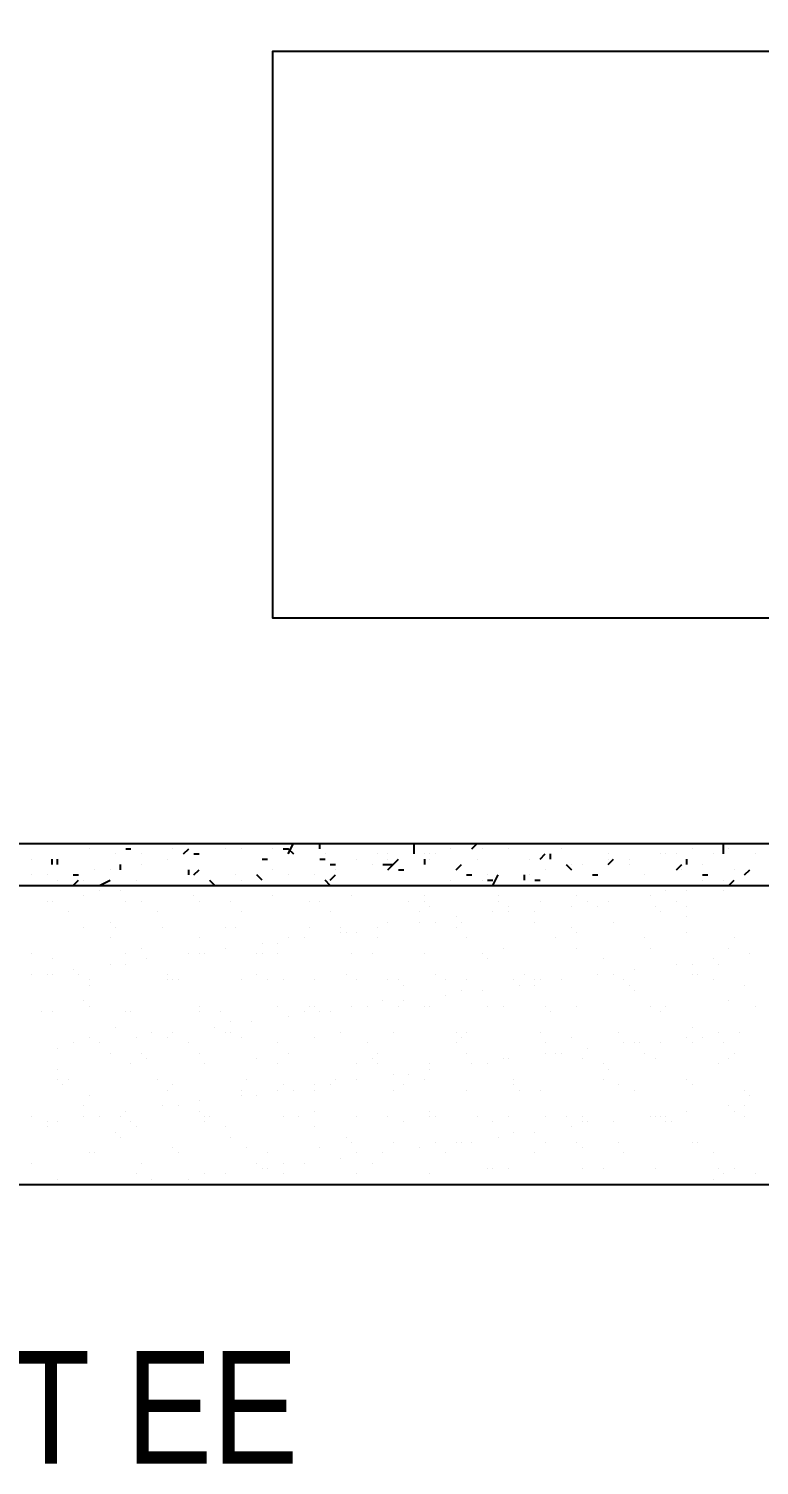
# Model space of a CAD drawing. Header units: metres. Extents: x -941 to 1333, y -28 to 1490.
# Drawn here: x 971.319 to 973.265, y 394.585 to 398.412 of the extents above; entities that cross this region are included whole.
import ezdxf

# ---------------------------------------------------------------- set-up
doc = ezdxf.new("R2010")
doc.units = ezdxf.units.M
doc.styles.add('style2A', font='swissc.ttf')

msp = doc.modelspace()

# ---------------------------------------------------------------- linework, layer by layer
at = {"lineweight": 25}
for points in [[(966.92295, 399.41411), (966.92295, 400.61608), (966.69933, 400.61608), (966.69933, 396.24147), (974.77769, 396.24147), (974.77769, 400.61608), (974.55406, 400.61608), (974.55406, 399.41411)], [(966.99283, 396.12966), (974.47021, 396.12966), (974.47021, 396.24147)], [(971.36745, 396.24147), (971.38142, 396.24147)], [(971.36745, 396.24147), (971.36745, 396.24147)], [(971.47926, 396.22749), (971.47926, 396.22749)], [(971.54914, 396.21351), (971.54914, 396.21351)], [(971.56311, 396.24147), (971.56311, 396.24147)], [(971.57709, 396.22749), (971.59107, 396.22749)], [(971.61902, 396.21351), (971.61902, 396.21351)], [(971.64697, 396.24147), (971.66095, 396.24147)], [(971.70288, 396.24147), (971.70288, 396.24147)], [(971.70288, 396.22749), (971.70288, 396.22749)], [(971.73083, 396.21351), (971.74481, 396.22749)], [(971.75878, 396.21351), (971.77276, 396.21351)], [(971.75878, 396.21351), (971.75878, 396.21351)], [(971.84264, 396.22749), (971.84264, 396.22749)], [(971.84264, 396.22749), (971.84264, 396.22749)], [(971.88457, 396.22749), (971.88457, 396.22749)], [(971.96843, 396.24147), (971.98241, 396.24147)], [(971.96843, 396.22749), (971.96843, 396.22749)], [(971.99638, 396.22749), (972.01036, 396.22749), (972.02434, 396.21351)], [(972.01036, 396.21351), (972.02434, 396.24147)], [(972.01036, 396.24147), (972.01036, 396.24147)], [(972.09422, 396.22749), (972.09422, 396.24147)], [(972.10819, 396.21351), (972.10819, 396.21351)], [(972.24796, 396.21351), (972.24796, 396.21351)], [(972.27591, 396.21351), (972.27591, 396.21351)], [(972.31784, 396.24147), (972.31784, 396.24147)], [(972.33182, 396.24147), (972.33182, 396.24147)], [(972.34579, 396.21351), (972.34579, 396.24147)], [(972.37375, 396.21351), (972.37375, 396.21351)], [(972.38772, 396.21351), (972.38772, 396.21351)], [(972.4017, 396.21351), (972.4017, 396.21351)], [(972.44363, 396.22749), (972.44363, 396.22749)], [(972.4576, 396.24147), (972.4576, 396.24147)], [(972.49953, 396.22749), (972.51351, 396.24147)], [(972.49953, 396.24147), (972.49953, 396.24147)], [(972.52749, 396.24147), (972.52749, 396.24147)], [(972.52749, 396.22749), (972.52749, 396.22749)], [(972.59737, 396.22749), (972.59737, 396.22749)], [(972.68123, 396.19954), (972.6952, 396.21351)], [(972.70918, 396.19954), (972.70918, 396.21351)], [(972.73713, 396.22749), (972.73713, 396.22749)], [(972.86292, 396.21351), (972.86292, 396.21351)], [(972.98871, 396.24147), (972.98871, 396.24147)], [(973.00268, 396.21351), (973.00268, 396.21351)], [(973.01666, 396.21351), (973.01666, 396.21351)], [(973.03064, 396.24147), (973.05859, 396.24147)], [(973.04461, 396.21351), (973.04461, 396.21351)], [(973.08654, 396.22749), (973.08654, 396.22749)], [(973.14245, 396.21351), (973.14245, 396.21351)], [(973.1704, 396.21351), (973.1704, 396.24147)], [(973.1704, 396.24147), (973.1704, 396.24147)], [(973.18438, 396.22749), (973.18438, 396.22749)], [(973.25426, 396.21351), (973.25426, 396.21351)], [(971.32552, 396.19954), (971.32552, 396.19954)], [(971.38142, 396.18556), (971.38142, 396.19954)], [(971.3954, 396.18556), (971.3954, 396.19954)], [(971.3954, 396.18556), (971.3954, 396.18556)], [(971.49323, 396.17158), (971.49323, 396.17158)], [(971.53516, 396.17158), (971.53516, 396.17158)], [(971.56311, 396.17158), (971.56311, 396.18556)], [(971.61902, 396.18556), (971.61902, 396.18556)], [(971.6889, 396.19954), (971.6889, 396.19954)], [(971.74481, 396.15761), (971.74481, 396.17158)], [(971.75878, 396.15761), (971.77276, 396.17158)], [(971.94048, 396.19954), (971.95445, 396.19954)], [(971.96843, 396.17158), (971.96843, 396.17158)], [(972.09422, 396.19954), (972.10819, 396.19954)], [(972.12217, 396.18556), (972.13615, 396.18556)], [(972.12217, 396.18556), (972.12217, 396.18556)], [(972.13615, 396.17158), (972.13615, 396.17158)], [(972.19205, 396.19954), (972.19205, 396.19954)], [(972.23398, 396.18556), (972.23398, 396.18556)], [(972.26193, 396.18556), (972.28989, 396.18556)], [(972.27591, 396.17158), (972.30386, 396.19954)], [(972.27591, 396.19954), (972.27591, 396.19954)], [(972.30386, 396.17158), (972.31784, 396.17158)], [(972.37375, 396.18556), (972.37375, 396.19954)], [(972.38772, 396.19954), (972.38772, 396.19954)], [(972.4576, 396.17158), (972.47158, 396.18556)], [(972.51351, 396.19954), (972.51351, 396.19954)], [(972.65327, 396.19954), (972.65327, 396.19954)], [(972.6952, 396.17158), (972.6952, 396.17158)], [(972.75111, 396.18556), (972.76509, 396.17158)], [(972.76509, 396.18556), (972.76509, 396.18556)], [(972.79304, 396.18556), (972.79304, 396.18556)], [(972.79304, 396.18556), (972.79304, 396.18556)], [(972.86292, 396.18556), (972.8769, 396.19954)], [(972.86292, 396.19954), (972.86292, 396.19954)], [(972.91883, 396.19954), (972.91883, 396.19954)], [(972.91883, 396.18556), (972.91883, 396.18556)], [(973.04461, 396.17158), (973.05859, 396.18556)], [(973.05859, 396.17158), (973.05859, 396.17158)], [(973.07257, 396.18556), (973.07257, 396.19954)], [(973.1145, 396.18556), (973.1145, 396.18556)], [(973.19835, 396.17158), (973.19835, 396.17158)], [(973.22631, 396.15761), (973.24028, 396.17158)], [(971.32552, 396.15761), (971.32552, 396.15761)], [(971.36745, 396.15761), (971.36745, 396.15761)], [(971.3954, 396.14363), (971.3954, 396.14363)], [(971.43733, 396.15761), (971.4513, 396.15761)], [(971.43733, 396.12966), (971.4513, 396.14363)], [(971.46528, 396.14363), (971.46528, 396.14363)], [(971.50721, 396.12966), (971.53516, 396.14363)], [(971.60504, 396.14363), (971.60504, 396.14363)], [(971.80071, 396.14363), (971.81469, 396.12966)], [(971.80071, 396.14363), (971.80071, 396.14363)], [(971.8706, 396.15761), (971.8706, 396.15761)], [(971.88457, 396.14363), (971.88457, 396.14363)], [(971.94048, 396.14363), (971.9265, 396.15761)], [(972.01036, 396.15761), (972.01036, 396.15761)], [(972.08024, 396.15761), (972.08024, 396.15761)], [(972.12217, 396.12966), (972.10819, 396.14363)], [(972.12217, 396.14363), (972.13615, 396.15761)], [(972.44363, 396.14363), (972.44363, 396.14363)], [(972.48556, 396.15761), (972.49953, 396.15761)], [(972.52749, 396.14363), (972.52749, 396.14363)], [(972.54146, 396.15761), (972.54146, 396.15761)], [(972.54146, 396.14363), (972.55544, 396.14363)], [(972.55544, 396.12966), (972.56942, 396.15761)], [(972.6393, 396.14363), (972.6393, 396.15761)], [(972.65327, 396.15761), (972.65327, 396.15761)], [(972.66725, 396.14363), (972.68123, 396.14363)], [(972.82099, 396.15761), (972.83497, 396.15761)], [(972.96075, 396.15761), (972.96075, 396.15761)], [(973.1145, 396.15761), (973.12847, 396.15761)], [(973.1145, 396.14363), (973.1145, 396.14363)], [(973.1704, 396.14363), (973.1704, 396.14363)], [(973.18438, 396.12966), (973.19835, 396.14363)], [(971.46528, 396.1017), (971.46528, 396.1017)], [(971.46528, 396.1017), (971.46528, 396.1017)], [(971.50721, 396.11568), (971.50721, 396.11568)], [(971.56311, 396.11568), (971.56311, 396.11568)], [(971.64697, 396.12966), (971.64697, 396.12966)], [(971.73083, 396.12966), (971.73083, 396.12966)], [(971.75878, 396.1017), (971.75878, 396.1017)], [(971.8706, 396.12966), (971.8706, 396.12966)], [(971.94048, 396.12966), (971.94048, 396.12966)], [(971.96843, 396.1017), (971.96843, 396.1017)], [(972.17808, 396.1017), (972.17808, 396.1017)], [(972.37375, 396.12966), (972.37375, 396.12966)], [(972.37375, 396.1017), (972.37375, 396.1017)], [(972.4017, 396.12966), (972.4017, 396.12966)], [(972.49953, 396.12966), (972.49953, 396.12966)], [(972.56942, 396.1017), (972.56942, 396.1017)], [(972.77906, 396.1017), (972.77906, 396.1017)], [(972.80701, 396.12966), (972.80701, 396.12966)], [(972.97473, 396.1017), (972.97473, 396.1017)], [(972.97473, 396.1017), (972.97473, 396.1017)], [(973.01666, 396.12966), (973.01666, 396.12966)], [(973.01666, 396.11568), (973.01666, 396.11568)], [(973.04461, 396.12966), (973.04461, 396.12966)], [(973.07257, 396.11568), (973.07257, 396.11568)], [(973.1704, 396.12966), (973.1704, 396.12966)], [(973.1704, 396.11568), (973.1704, 396.11568)], [(971.36745, 396.08773), (971.36745, 396.08773)], [(971.38142, 396.08773), (971.38142, 396.08773)], [(971.38142, 396.08773), (971.38142, 396.08773)], [(971.42335, 396.05977), (971.42335, 396.05977)], [(971.57709, 396.08773), (971.57709, 396.08773)], [(971.61902, 396.08773), (971.61902, 396.08773)], [(971.66095, 396.05977), (971.66095, 396.05977)], [(971.77276, 396.08773), (971.77276, 396.08773)], [(971.77276, 396.08773), (971.77276, 396.08773)], [(971.85662, 396.08773), (971.85662, 396.08773)], [(971.88457, 396.05977), (971.88457, 396.05977)], [(972.06627, 396.08773), (972.06627, 396.08773)], [(972.09422, 396.08773), (972.09422, 396.08773)], [(972.12217, 396.05977), (972.12217, 396.05977)], [(972.33182, 396.08773), (972.33182, 396.08773)], [(972.35977, 396.05977), (972.35977, 396.05977)], [(972.37375, 396.08773), (972.37375, 396.08773)], [(972.38772, 396.07375), (972.38772, 396.07375)], [(972.55544, 396.05977), (972.55544, 396.05977)], [(972.56942, 396.08773), (972.56942, 396.08773)], [(972.59737, 396.07375), (972.59737, 396.07375)], [(972.59737, 396.05977), (972.59737, 396.05977)], [(972.66725, 396.05977), (972.66725, 396.05977)], [(972.68123, 396.08773), (972.68123, 396.08773)], [(972.76509, 396.07375), (972.76509, 396.07375)], [(972.80701, 396.08773), (972.80701, 396.08773)], [(972.80701, 396.08773), (972.80701, 396.08773)], [(972.83497, 396.07375), (972.83497, 396.07375)], [(972.86292, 396.08773), (972.86292, 396.08773)], [(972.98871, 396.07375), (972.98871, 396.07375)], [(973.00268, 396.05977), (973.00268, 396.05977)], [(973.04461, 396.08773), (973.04461, 396.08773)], [(973.07257, 396.07375), (973.07257, 396.07375)], [(971.46528, 396.01784), (971.46528, 396.01784)], [(971.53516, 396.03182), (971.53516, 396.03182)], [(971.54914, 396.01784), (971.54914, 396.01784)], [(971.67493, 396.01784), (971.67493, 396.01784)], [(971.84264, 396.01784), (971.84264, 396.01784)], [(971.8706, 396.01784), (971.8706, 396.01784)], [(972.06627, 396.01784), (972.06627, 396.01784)], [(972.15012, 396.01784), (972.15012, 396.01784)], [(972.24796, 396.01784), (972.24796, 396.01784)], [(972.27591, 396.03182), (972.27591, 396.03182)], [(972.35977, 396.03182), (972.35977, 396.03182)], [(972.4017, 396.03182), (972.4017, 396.03182)], [(972.4576, 396.0458), (972.4576, 396.0458)], [(972.4576, 396.01784), (972.4576, 396.01784)], [(972.47158, 396.03182), (972.47158, 396.03182)], [(972.66725, 396.03182), (972.66725, 396.03182)], [(972.76509, 396.01784), (972.76509, 396.01784)], [(972.8769, 396.03182), (972.8769, 396.03182)], [(973.07257, 396.0458), (973.07257, 396.0458)], [(971.53516, 395.98989), (971.53516, 395.98989)], [(971.77276, 395.98989), (971.77276, 395.98989)], [(972.01036, 395.98989), (972.01036, 395.98989)], [(972.05229, 395.98989), (972.05229, 395.98989)], [(972.15012, 396.00387), (972.15012, 396.00387)], [(972.1641, 396.00387), (972.1641, 396.00387)], [(972.19205, 396.00387), (972.19205, 396.00387)], [(972.24796, 395.98989), (972.24796, 395.98989)], [(972.48556, 395.98989), (972.48556, 395.98989)], [(972.72316, 395.98989), (972.72316, 395.98989)], [(972.77906, 396.00387), (972.77906, 396.00387)], [(972.96075, 395.98989), (972.96075, 395.98989)], [(973.07257, 396.00387), (973.07257, 396.00387)], [(973.19835, 395.98989), (973.19835, 395.98989)], [(971.32552, 395.94796), (971.32552, 395.94796)], [(971.57709, 395.94796), (971.57709, 395.94796)], [(971.61902, 395.96194), (971.61902, 395.96194)], [(971.74481, 395.94796), (971.74481, 395.94796)], [(971.77276, 395.94796), (971.77276, 395.94796)], [(971.78674, 395.94796), (971.78674, 395.94796)], [(971.84264, 395.96194), (971.84264, 395.96194)], [(971.9265, 395.94796), (971.9265, 395.94796)], [(971.94048, 395.97592), (971.94048, 395.97592)], [(971.94048, 395.94796), (971.94048, 395.94796)], [(971.98241, 395.97592), (971.98241, 395.97592)], [(971.98241, 395.94796), (971.98241, 395.94796)], [(972.17808, 395.94796), (972.17808, 395.94796)], [(972.23398, 395.94796), (972.23398, 395.94796)], [(972.37375, 395.94796), (972.37375, 395.94796)], [(972.52749, 395.94796), (972.52749, 395.94796)], [(972.58339, 395.96194), (972.58339, 395.96194)], [(972.77906, 395.96194), (972.77906, 395.96194)], [(972.97473, 395.96194), (972.97473, 395.96194)], [(973.18438, 395.96194), (973.18438, 395.96194)], [(973.24028, 395.94796), (973.24028, 395.94796)], [(971.38142, 395.93399), (971.38142, 395.93399)], [(971.43733, 395.90603), (971.43733, 395.90603)], [(971.53516, 395.92001), (971.53516, 395.92001)], [(971.57709, 395.92001), (971.57709, 395.92001)], [(971.633, 395.93399), (971.633, 395.93399)], [(972.54146, 395.93399), (972.54146, 395.93399)], [(972.84894, 395.93399), (972.84894, 395.93399)], [(972.9328, 395.90603), (972.9328, 395.90603)], [(973.04461, 395.92001), (973.04461, 395.92001)], [(973.08654, 395.92001), (973.08654, 395.92001)], [(973.14245, 395.93399), (973.14245, 395.93399)], [(973.14245, 395.93399), (973.14245, 395.93399)], [(973.15642, 395.92001), (973.15642, 395.92001)], [(971.32552, 395.89206), (971.32552, 395.89206)], [(971.36745, 395.89206), (971.36745, 395.89206)], [(971.38142, 395.89206), (971.38142, 395.89206)], [(971.4513, 395.89206), (971.4513, 395.89206)], [(971.47926, 395.87808), (971.47926, 395.87808)], [(971.47926, 395.8641), (971.47926, 395.8641)], [(971.6889, 395.89206), (971.6889, 395.89206)], [(971.6889, 395.89206), (971.6889, 395.89206)], [(971.6889, 395.87808), (971.6889, 395.87808)], [(971.70288, 395.87808), (971.70288, 395.87808)], [(971.71686, 395.87808), (971.71686, 395.87808)], [(971.88457, 395.87808), (971.88457, 395.87808)], [(971.9265, 395.89206), (971.9265, 395.89206)], [(971.95445, 395.87808), (971.95445, 395.87808)], [(971.99638, 395.87808), (971.99638, 395.87808)], [(972.08024, 395.87808), (972.08024, 395.87808)], [(972.1641, 395.89206), (972.1641, 395.89206)], [(972.19205, 395.87808), (972.19205, 395.87808)], [(972.27591, 395.87808), (972.27591, 395.87808)], [(972.30386, 395.87808), (972.30386, 395.87808)], [(972.31784, 395.8641), (972.31784, 395.8641)], [(972.4017, 395.89206), (972.4017, 395.89206)], [(972.42965, 395.87808), (972.42965, 395.87808)], [(972.48556, 395.87808), (972.48556, 395.87808)], [(972.61134, 395.87808), (972.61134, 395.87808)], [(972.62532, 395.8641), (972.62532, 395.8641)], [(972.6393, 395.89206), (972.6393, 395.89206)], [(972.66725, 395.87808), (972.66725, 395.87808)], [(972.66725, 395.8641), (972.66725, 395.8641)], [(972.68123, 395.87808), (972.68123, 395.87808)], [(972.73713, 395.87808), (972.73713, 395.87808)], [(972.83497, 395.89206), (972.83497, 395.89206)], [(972.8769, 395.89206), (972.8769, 395.89206)], [(972.8769, 395.89206), (972.8769, 395.89206)], [(972.8769, 395.89206), (972.8769, 395.89206)], [(972.90485, 395.87808), (972.90485, 395.87808)], [(972.91883, 395.8641), (972.91883, 395.8641)], [(973.08654, 395.89206), (973.08654, 395.89206)], [(973.10052, 395.89206), (973.10052, 395.89206)], [(973.14245, 395.87808), (973.14245, 395.87808)], [(973.22631, 395.8641), (973.22631, 395.8641)], [(972.42965, 395.83615), (972.42965, 395.83615)], [(972.47158, 395.85013), (972.47158, 395.85013)], [(972.52749, 395.85013), (972.52749, 395.85013)], [(972.9328, 395.85013), (972.9328, 395.85013)], [(971.35347, 395.79422), (971.35347, 395.79422)], [(971.38142, 395.79422), (971.38142, 395.79422)], [(971.46528, 395.82217), (971.46528, 395.82217)], [(971.47926, 395.8082), (971.47926, 395.8082)], [(971.57709, 395.79422), (971.57709, 395.79422)], [(971.59107, 395.79422), (971.59107, 395.79422)], [(971.77276, 395.8082), (971.77276, 395.8082)], [(971.77276, 395.79422), (971.77276, 395.79422)], [(971.82867, 395.79422), (971.82867, 395.79422)], [(971.98241, 395.8082), (971.98241, 395.8082)], [(972.05229, 395.79422), (972.05229, 395.79422)], [(972.06627, 395.8082), (972.06627, 395.8082)], [(972.08024, 395.8082), (972.08024, 395.8082)], [(972.09422, 395.79422), (972.09422, 395.79422)], [(972.12217, 395.79422), (972.12217, 395.79422)], [(972.17808, 395.8082), (972.17808, 395.8082)], [(972.22001, 395.8082), (972.22001, 395.8082)], [(972.26193, 395.82217), (972.26193, 395.82217)], [(972.30386, 395.8082), (972.30386, 395.8082)], [(972.31784, 395.82217), (972.31784, 395.82217)], [(972.37375, 395.8082), (972.37375, 395.8082)], [(972.38772, 395.8082), (972.38772, 395.8082)], [(972.54146, 395.8082), (972.54146, 395.8082)], [(972.58339, 395.8082), (972.58339, 395.8082)], [(972.6952, 395.8082), (972.6952, 395.8082)], [(972.70918, 395.79422), (972.70918, 395.79422)], [(972.77906, 395.8082), (972.77906, 395.8082)], [(972.77906, 395.8082), (972.77906, 395.8082)], [(972.97473, 395.8082), (972.97473, 395.8082)], [(973.00268, 395.79422), (973.00268, 395.79422)], [(973.01666, 395.8082), (973.01666, 395.8082)], [(973.18438, 395.82217), (973.18438, 395.82217)], [(973.25426, 395.8082), (973.25426, 395.8082)], [(971.54914, 395.75229), (971.54914, 395.75229)], [(971.81469, 395.75229), (971.81469, 395.75229)], [(971.85662, 395.76627), (971.85662, 395.76627)], [(971.91252, 395.76627), (971.91252, 395.76627)], [(972.01036, 395.78025), (972.01036, 395.78025)], [(973.08654, 395.75229), (973.08654, 395.75229)], [(971.43733, 395.71036), (971.43733, 395.71036)], [(971.47926, 395.72434), (971.47926, 395.72434)], [(971.50721, 395.71036), (971.50721, 395.71036)], [(971.50721, 395.71036), (971.50721, 395.71036)], [(971.60504, 395.72434), (971.60504, 395.72434)], [(971.64697, 395.73832), (971.64697, 395.73832)], [(971.6889, 395.72434), (971.6889, 395.72434)], [(971.70288, 395.73832), (971.70288, 395.73832)], [(971.74481, 395.71036), (971.74481, 395.71036)], [(971.84264, 395.73832), (971.84264, 395.73832)], [(971.85662, 395.73832), (971.85662, 395.73832)], [(971.88457, 395.72434), (971.88457, 395.72434)], [(971.98241, 395.71036), (971.98241, 395.71036)], [(972.08024, 395.72434), (972.08024, 395.72434)], [(972.15012, 395.73832), (972.15012, 395.73832)], [(972.22001, 395.71036), (972.22001, 395.71036)], [(972.28989, 395.73832), (972.28989, 395.73832)], [(972.4576, 395.73832), (972.4576, 395.73832)], [(972.4576, 395.71036), (972.4576, 395.71036)], [(972.47158, 395.72434), (972.47158, 395.72434)], [(972.48556, 395.73832), (972.48556, 395.73832)], [(972.68123, 395.73832), (972.68123, 395.73832)], [(972.6952, 395.71036), (972.6952, 395.71036)], [(972.76509, 395.72434), (972.76509, 395.72434)], [(972.89087, 395.73832), (972.89087, 395.73832)], [(972.90485, 395.71036), (972.90485, 395.71036)], [(972.9328, 395.71036), (972.9328, 395.71036)], [(972.94678, 395.71036), (972.94678, 395.71036)], [(973.00268, 395.71036), (973.00268, 395.71036)], [(973.07257, 395.72434), (973.07257, 395.72434)], [(973.08654, 395.71036), (973.08654, 395.71036)], [(973.1145, 395.72434), (973.1145, 395.72434)], [(973.15642, 395.73832), (973.15642, 395.73832)], [(973.1704, 395.71036), (973.1704, 395.71036)], [(973.21233, 395.73832), (973.21233, 395.73832)], [(971.3954, 395.69639), (971.3954, 395.69639)], [(971.53516, 395.68241), (971.53516, 395.68241)], [(971.61902, 395.68241), (971.61902, 395.68241)], [(971.77276, 395.68241), (971.77276, 395.68241)], [(972.01036, 395.68241), (972.01036, 395.68241)], [(972.24796, 395.68241), (972.24796, 395.68241)], [(972.48556, 395.68241), (972.48556, 395.68241)], [(972.6952, 395.68241), (972.6952, 395.68241)], [(972.72316, 395.68241), (972.72316, 395.68241)], [(972.73713, 395.68241), (972.73713, 395.68241)], [(972.80701, 395.69639), (972.80701, 395.69639)], [(972.96075, 395.68241), (972.96075, 395.68241)], [(973.19835, 395.68241), (973.19835, 395.68241)], [(971.3954, 395.64048), (971.3954, 395.64048)], [(971.59107, 395.65446), (971.59107, 395.65446)], [(971.633, 395.66843), (971.633, 395.66843)], [(971.78674, 395.65446), (971.78674, 395.65446)], [(971.9265, 395.66843), (971.9265, 395.66843)], [(971.98241, 395.65446), (971.98241, 395.65446)], [(972.19205, 395.65446), (972.19205, 395.65446)], [(972.23398, 395.66843), (972.23398, 395.66843)], [(972.24796, 395.65446), (972.24796, 395.65446)], [(972.38772, 395.65446), (972.38772, 395.65446)], [(972.38772, 395.64048), (972.38772, 395.64048)], [(972.49953, 395.65446), (972.49953, 395.65446)], [(972.54146, 395.65446), (972.54146, 395.65446)], [(972.54146, 395.65446), (972.54146, 395.65446)], [(972.58339, 395.66843), (972.58339, 395.66843)], [(972.59737, 395.66843), (972.59737, 395.66843)], [(972.79304, 395.66843), (972.79304, 395.66843)], [(972.84894, 395.65446), (972.84894, 395.65446)], [(972.86292, 395.64048), (972.86292, 395.64048)], [(972.98871, 395.66843), (972.98871, 395.66843)], [(973.15642, 395.65446), (973.15642, 395.65446)], [(973.18438, 395.66843), (973.18438, 395.66843)], [(971.3954, 395.61253), (971.3954, 395.61253)], [(971.40937, 395.59855), (971.40937, 395.59855)], [(971.42335, 395.61253), (971.42335, 395.61253)], [(971.66095, 395.61253), (971.66095, 395.61253)], [(971.70288, 395.59855), (971.70288, 395.59855)], [(971.89855, 395.61253), (971.89855, 395.61253)], [(971.99638, 395.59855), (971.99638, 395.59855)], [(972.08024, 395.59855), (972.08024, 395.59855)], [(972.12217, 395.59855), (972.12217, 395.59855)], [(972.13615, 395.61253), (972.13615, 395.61253)], [(972.19205, 395.61253), (972.19205, 395.61253)], [(972.28989, 395.62651), (972.28989, 395.62651)], [(972.31784, 395.59855), (972.31784, 395.59855)], [(972.33182, 395.62651), (972.33182, 395.62651)], [(972.37375, 395.61253), (972.37375, 395.61253)], [(972.61134, 395.61253), (972.61134, 395.61253)], [(972.61134, 395.59855), (972.61134, 395.59855)], [(972.84894, 395.61253), (972.84894, 395.61253)], [(972.89087, 395.59855), (972.89087, 395.59855)], [(973.07257, 395.61253), (973.07257, 395.61253)], [(973.08654, 395.59855), (973.08654, 395.59855)], [(971.47926, 395.5706), (971.47926, 395.5706)], [(971.6889, 395.58458), (971.6889, 395.58458)], [(971.88457, 395.58458), (971.88457, 395.58458)], [(971.88457, 395.5706), (971.88457, 395.5706)], [(971.9265, 395.5706), (971.9265, 395.5706)], [(971.98241, 395.58458), (971.98241, 395.58458)], [(972.02434, 395.58458), (972.02434, 395.58458)], [(972.08024, 395.58458), (972.08024, 395.58458)], [(972.28989, 395.58458), (972.28989, 395.58458)], [(972.48556, 395.58458), (972.48556, 395.58458)], [(972.62532, 395.58458), (972.62532, 395.58458)], [(972.68123, 395.58458), (972.68123, 395.58458)], [(972.9328, 395.58458), (972.9328, 395.58458)], [(973.22631, 395.58458), (973.22631, 395.58458)], [(973.24028, 395.5706), (973.24028, 395.5706)], [(971.46528, 395.54265), (971.46528, 395.54265)], [(971.57709, 395.52867), (971.57709, 395.52867)], [(971.67493, 395.54265), (971.67493, 395.54265)], [(971.71686, 395.54265), (971.71686, 395.54265)], [(971.77276, 395.55662), (971.77276, 395.55662)], [(971.77276, 395.52867), (971.77276, 395.52867)], [(972.08024, 395.52867), (972.08024, 395.52867)], [(972.38772, 395.52867), (972.38772, 395.52867)], [(973.07257, 395.52867), (973.07257, 395.52867)], [(973.18438, 395.54265), (973.18438, 395.54265)], [(973.19835, 395.52867), (973.19835, 395.52867)], [(973.22631, 395.54265), (973.22631, 395.54265)], [(971.32552, 395.51469), (971.32552, 395.51469)], [(971.36745, 395.50072), (971.36745, 395.50072)], [(971.36745, 395.48674), (971.36745, 395.48674)], [(971.3954, 395.50072), (971.3954, 395.50072)], [(971.46528, 395.51469), (971.46528, 395.51469)], [(971.50721, 395.51469), (971.50721, 395.51469)], [(971.56311, 395.51469), (971.56311, 395.51469)], [(971.59107, 395.50072), (971.59107, 395.50072)], [(971.60504, 395.48674), (971.60504, 395.48674)], [(971.78674, 395.51469), (971.78674, 395.51469)], [(971.78674, 395.50072), (971.78674, 395.50072)], [(971.80071, 395.51469), (971.80071, 395.51469)], [(971.84264, 395.48674), (971.84264, 395.48674)], [(971.99638, 395.51469), (971.99638, 395.51469)], [(972.03831, 395.51469), (972.03831, 395.51469)], [(972.08024, 395.48674), (972.08024, 395.48674)], [(972.19205, 395.51469), (972.19205, 395.51469)], [(972.27591, 395.51469), (972.27591, 395.51469)], [(972.31784, 395.50072), (972.31784, 395.50072)], [(972.38772, 395.51469), (972.38772, 395.51469)], [(972.4017, 395.51469), (972.4017, 395.51469)], [(972.51351, 395.51469), (972.51351, 395.51469)], [(972.55544, 395.50072), (972.55544, 395.50072)], [(972.59737, 395.51469), (972.59737, 395.51469)], [(972.6952, 395.51469), (972.6952, 395.51469)], [(972.75111, 395.51469), (972.75111, 395.51469)], [(972.76509, 395.48674), (972.76509, 395.48674)], [(972.79304, 395.51469), (972.79304, 395.51469)], [(972.79304, 395.50072), (972.79304, 395.50072)], [(972.80701, 395.50072), (972.80701, 395.50072)], [(972.8769, 395.50072), (972.8769, 395.50072)], [(972.97473, 395.51469), (972.97473, 395.51469)], [(972.98871, 395.51469), (972.98871, 395.51469)], [(972.98871, 395.51469), (972.98871, 395.51469)], [(973.00268, 395.51469), (973.00268, 395.51469)], [(973.01666, 395.51469), (973.01666, 395.51469)], [(973.01666, 395.50072), (973.01666, 395.50072)], [(973.03064, 395.50072), (973.03064, 395.50072)], [(973.22631, 395.51469), (973.22631, 395.51469)], [(971.54914, 395.47276), (971.54914, 395.47276)], [(971.56311, 395.45879), (971.56311, 395.45879)], [(971.85662, 395.45879), (971.85662, 395.45879)], [(972.1641, 395.45879), (972.1641, 395.45879)], [(972.17808, 395.44481), (972.17808, 395.44481)], [(972.28989, 395.44481), (972.28989, 395.44481)], [(972.4017, 395.44481), (972.4017, 395.44481)], [(972.4576, 395.44481), (972.4576, 395.44481)], [(972.47158, 395.44481), (972.47158, 395.44481)], [(972.49953, 395.44481), (972.49953, 395.44481)], [(972.56942, 395.45879), (972.56942, 395.45879)], [(972.61134, 395.47276), (972.61134, 395.47276)], [(972.66725, 395.47276), (972.66725, 395.47276)], [(972.6952, 395.44481), (972.6952, 395.44481)], [(972.77906, 395.44481), (972.77906, 395.44481)], [(972.89087, 395.44481), (972.89087, 395.44481)], [(973.08654, 395.44481), (973.08654, 395.44481)], [(973.10052, 395.44481), (973.10052, 395.44481)], [(971.47926, 395.41686), (971.47926, 395.41686)], [(971.49323, 395.41686), (971.49323, 395.41686)], [(971.70288, 395.43084), (971.70288, 395.43084)], [(971.71686, 395.41686), (971.71686, 395.41686)], [(971.89855, 395.43084), (971.89855, 395.43084)], [(971.95445, 395.41686), (971.95445, 395.41686)], [(972.09422, 395.43084), (972.09422, 395.43084)], [(972.19205, 395.41686), (972.19205, 395.41686)], [(972.19205, 395.41686), (972.19205, 395.41686)], [(972.26193, 395.41686), (972.26193, 395.41686)], [(972.35977, 395.43084), (972.35977, 395.43084)], [(972.42965, 395.41686), (972.42965, 395.41686)], [(972.66725, 395.41686), (972.66725, 395.41686)], [(972.79304, 395.43084), (972.79304, 395.43084)], [(972.90485, 395.41686), (972.90485, 395.41686)], [(973.14245, 395.41686), (973.14245, 395.41686)], [(971.32552, 395.38891), (971.32552, 395.38891)], [(971.61902, 395.38891), (971.61902, 395.38891)], [(971.9265, 395.38891), (971.9265, 395.38891)], [(971.94048, 395.37493), (971.94048, 395.37493)], [(971.95445, 395.37493), (971.95445, 395.37493)], [(971.99638, 395.38891), (971.99638, 395.38891)], [(972.05229, 395.38891), (972.05229, 395.38891)], [(972.15012, 395.40288), (972.15012, 395.40288)], [(972.23398, 395.38891), (972.23398, 395.38891)], [(972.54146, 395.37493), (972.54146, 395.37493)], [(972.55544, 395.37493), (972.55544, 395.37493)], [(972.59737, 395.37493), (972.59737, 395.37493)], [(972.79304, 395.37493), (972.79304, 395.37493)], [(972.84894, 395.37493), (972.84894, 395.37493)], [(972.98871, 395.37493), (972.98871, 395.37493)], [(973.15642, 395.37493), (973.15642, 395.37493)], [(973.19835, 395.37493), (973.19835, 395.37493)], [(965.69303, 395.333), (975.8958, 395.333)], [(971.3954, 395.34698), (971.3954, 395.34698)], [(971.60504, 395.36095), (971.60504, 395.36095)], [(971.64697, 395.34698), (971.64697, 395.34698)], [(971.74481, 395.34698), (971.74481, 395.34698)], [(971.78674, 395.36095), (971.78674, 395.36095)], [(971.78674, 395.36095), (971.78674, 395.36095)], [(971.84264, 395.36095), (971.84264, 395.36095)], [(971.99638, 395.36095), (971.99638, 395.36095)], [(972.19205, 395.36095), (972.19205, 395.36095)], [(972.38772, 395.36095), (972.38772, 395.36095)], [(973.14245, 395.34698), (973.14245, 395.34698)], [(973.1704, 395.36095), (973.1704, 395.36095)], [(973.25426, 395.36095), (973.25426, 395.36095)]]:
    msp.add_lwpolyline(points, dxfattribs=at)
msp.add_lwpolyline([(973.77139, 398.3519), (971.96843, 398.3519), (971.96843, 396.84245), (973.77139, 396.84245)], close=True, dxfattribs=at)

# ---------------------------------------------------------------- texts
at = {"insert": (969.42081, 394.58486), "char_height": 0.2999977, "attachment_point": 7, "style": 'style2A'}
msp.add_mtext('SECTION AT EE', dxfattribs=at)

doc.saveas('drawing.dxf')
